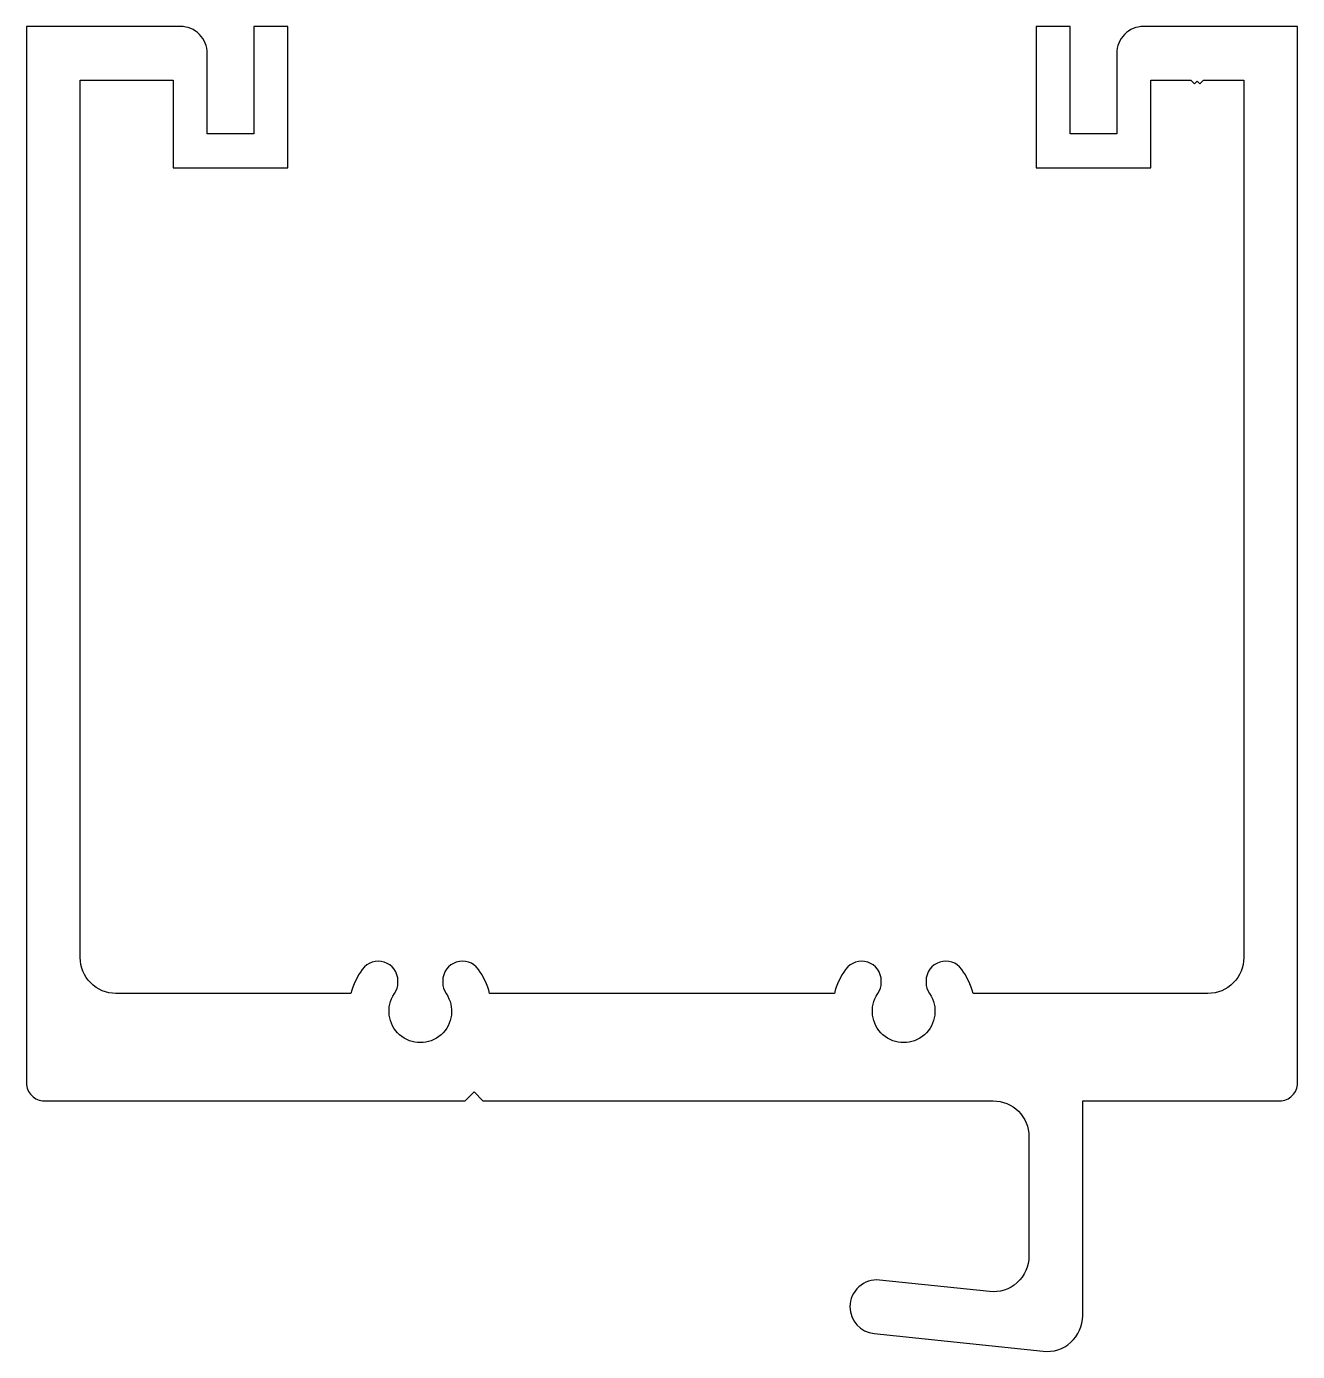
# Model space of a CAD drawing. Extents: x 844.8 to 915.8, y -71.8 to 2.2.
import ezdxf

# ---------------------------------------------------------------- set-up
doc = ezdxf.new("R2010")
doc.units = 0
doc.header["$LTSCALE"] = 15
doc.layers.get('0').update_dxf_attribs({"linetype": 'CONTINUOUS'})

msp = doc.modelspace()

# ---------------------------------------------------------------- linework, layer by layer
at = {"color": 0, "ltscale": 0.05}
msp.add_lwpolyline([(907.184, 2.235, 0.414214), (905.684, 0.735), (905.684, -3.765), (903.084, -3.765), (903.084, 2.235), (901.184, 2.235), (901.184, -5.665), (907.584, -5.665), (907.584, -0.765), (909.834, -0.765), (910.034, -0.965), (910.184, -0.815), (910.334, -0.965), (910.534, -0.765), (912.784, -0.765), (912.784, -49.765, -0.414214), (910.784, -51.765), (897.657, -51.765, 0.093616), (897.026, -50.421, 0.727407), (895.034, -51.066), (895.034, -51.152, 0.151486), (895.227, -51.775, -1.898916), (892.341, -51.775, 0.151486), (892.534, -51.152), (892.534, -51.066, 0.727407), (890.543, -50.421, 0.093616), (889.911, -51.765), (870.657, -51.765, 0.093616), (870.026, -50.421, 0.727407), (868.034, -51.066), (868.034, -51.152, 0.151486), (868.227, -51.775, -1.898916), (865.341, -51.775, 0.151486), (865.534, -51.152), (865.534, -51.066, 0.727407), (863.543, -50.421, 0.093616), (862.911, -51.765), (849.784, -51.765, -0.414214), (847.784, -49.765), (847.784, -0.765), (852.984, -0.765), (852.984, -5.665), (859.384, -5.665), (859.384, 2.235), (857.484, 2.235), (857.484, -3.765), (854.884, -3.765), (854.884, 0.735, 0.414214), (853.384, 2.235), (844.784, 2.235), (844.784, -56.765, 0.414214), (845.784, -57.765), (869.284, -57.765), (869.784, -57.265), (870.284, -57.765), (898.784, -57.765, -0.414214), (900.784, -59.765), (900.784, -66.432, -0.445229), (898.575, -68.421), (892.441, -67.776, 0.445229), (890.784, -69.268, 0.383864), (892.127, -70.76), (901.575, -71.753, 0.445229), (903.784, -69.764), (903.784, -57.765), (914.784, -57.765, 0.414214), (915.784, -56.765), (915.784, 2.235)], format="xyb", close=True, dxfattribs=at)

doc.saveas('drawing.dxf')
